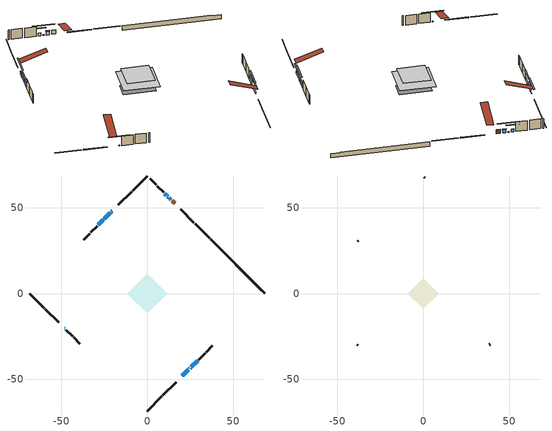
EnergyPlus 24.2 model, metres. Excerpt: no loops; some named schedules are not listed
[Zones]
conditioned space
 floor outside (Floor1 construction): -3.73,0 0,3.73 3.73,0 0,-3.73 z0.77
 floor adiabatic (AdiabaticFloorConstruction): -11.64,0 0,11.64 11.64,0 0,-11.64 z3.21
 floor foundation (Slab1 construction): -7.87,2.54 -2.54,7.87 7.87,-2.54 2.54,-7.87 z-1.52
 wall outside (RimJoist1 construction): 0,-68.45 8.45,-60 / -68.45,0 -60,-8.45 / 0,68.45 -8.45,60 / 36.32,32.12 27.87,40.57 z0.77:1.07
 wall outside (RimJoist2 construction): 9.11,-59.34 16.82,-51.63 / -59.34,-9.11 -51.63,-16.82 / -9.11,59.34 -16.82,51.63 / 27.21,41.23 19.51,48.94 z0.77:1.07
 wall outside (AdiabaticWallConstruction 1): 15.88,52.56 14.47,53.98 z0.77:2.8
 wall outside (AdiabaticWallConstruction): 13.81,54.63 12.8,55.64 z0.77:2.47; 20.44,-48.01 23.99,-44.45 z0.77:2.26; 12.15,56.3 11.74,56.71 / -20.44,48.01 -20.85,47.6 / 24.65,-43.8 25.06,-43.39 / -48.01,-20.44 -47.8,-20.65 z0.77:1.12; -21.5,46.94 -24.94,43.5 z0.77:2.7; 25.71,-42.73 29.33,-39.12 z0.77:2.8; 11.08,57.36 10.22,58.23 z0.77:2.22; -25.6,42.84 -28.53,39.91 z0.77:2.41
 wall outside (Wall1 construction): 29.98,-38.46 33.65,-34.79 / -47.15,-21.3 -43.48,-24.97 / -29.19,39.26 -32.86,35.59 / 9.56,58.88 5.9,62.55 z0.77:5.65
 wall outside (Wall2 construction): 34.31,-34.14 37.9,-30.55 / -42.82,-25.63 -39.23,-29.21 / -33.51,34.93 -37.1,31.35 / 5.24,63.21 1.65,66.79 z0.77:5.65
 wall foundation (FoundationWall1 construction): 36.98,31.47,-1.52 36.98,31.47,0.77 65.3,3.15,0.77 65.3,3.15,0.61 68.45,0,0.61 68.45,0,-1.52
 window (WindowConstruction): 13.81,54.63 12.8,55.64 z0.77:2.47
 window (WindowConstruction 5): 20.44,-48.01 23.99,-44.45 z0.77:2.26
 window (WindowConstruction 6): 12.15,56.3 11.74,56.71 z0.77:1.11
 window (WindowConstruction 7): -20.44,48.01 -20.85,47.6 z0.77:1.11
 window (WindowConstruction 1): -21.5,46.94 -24.94,43.5 z0.77:2.7
 window (WindowConstruction 8): 24.65,-43.8 25.06,-43.39 z0.77:1.11
 window (WindowConstruction 9): -48.01,-20.44 -47.8,-20.64 z0.77:1.11
 window (WindowConstruction 2): 25.71,-42.73 29.33,-39.12 z0.77:2.8
 window (WindowConstruction 3): 11.08,57.36 10.22,58.22 z0.77:2.22
 window (WindowConstruction 4): -25.6,42.84 -28.53,39.91 z0.77:2.41
 door (Door): 15.88,52.56 14.47,53.97 z0.77:2.8
 ceiling adiabatic (AdiabaticFloorConstruction): 0,-11.64 11.64,0 0,11.64 -11.64,0 z3.21
attic - vented
 floor to conditioned space (Floor2 construction Reversed): -9,0 0,9 9,0 0,-9 z5.65
 wall outside (Wall3 construction): 38.55,-29.89 38.89,-29.55 / -38.58,-29.87 -38.24,-30.21 / -37.76,30.69 -38.09,30.35 / 1,67.45 0.66,67.79 z0.77:5.65
 roof outside (Roof1 construction): 19.78,-48.66,5.65 11.02,-39.9,9.78 8.71,-42.21,9.78 17.47,-50.97,5.65; -48.66,-19.78,5.65 -39.9,-11.02,9.78 -42.21,-8.71,9.78 -50.97,-17.47,5.65; -19.78,48.66,5.65 -11.02,39.9,9.78 -8.71,42.21,9.78 -17.47,50.97,5.65; 16.54,51.91,5.65 7.77,43.14,9.78 10.08,40.83,9.78 18.85,49.6,5.65
shading: 12.66,55.78 13.96,54.49 14.25,54.78 12.95,56.08 z2.67; 25.64,-42.81 18.79,-49.65 19.08,-49.94 25.93,-43.1 z4.59; 8.36,60.08 15.52,52.93 15.81,53.22 8.66,60.37 z5.88; -24.22,44.23 -17.07,51.38 -17.36,51.67 -24.51,44.52 z5.88; -25.09,43.36 -21.36,47.08 -21.65,47.37 -25.38,43.65 z2.9; 28.43,-40.02 21.28,-47.17 21.57,-47.46 28.72,-40.31 z5.88; -44.43,-24.02 -51.38,-17.07 -51.67,-17.36 -44.72,-24.31 z5.88; 29.47,-38.98 25.57,-42.87 25.86,-43.17 29.76,-39.27 z3; 8.57,59.87 12.73,55.72 13.02,56.01 8.87,60.16 z4.55; -30.18,38.27 -23.95,44.49 -24.25,44.78 -30.47,38.56 z4.74
[Building]
Building 1: Terrain=Suburbs
[Site:Location]
Montreal Mirabel Intl AP_QC: Latitude {deg}=45.68; Longitude {deg}=-74.03; Time Zone {hr}=-5; Elevation {m}=82; Keep Site Location Information=Yes
[Site:GroundTemperature:Shallow]
0.642858, -1.75623, -1.94836, -0.80987, 3.76054, 8.30966, 12.2535, 14.7518, 14.9641, 12.9321, 9.08883, 4.67926
[Site:WaterMainsTemperature]
Calculation Method=Schedule; Temperature Schedule=mains temperature schedule
[Material] Roughness=Rough; Thermal Absorptance=0.9
Name | Thickness {m} | Conductivity {W/m-K} | Density {kg/m3} | Specific Heat {J/kg-K} | Solar Absorptance | Visible Absorptance
asphalt or fiberglass shingles | 0.00635 | 0.162714 | 1121.4 | 1465.45 | 0.91 | 0.91
ceiling loosefill ins | 0.169333 | 0.0480833 | 16.02 | 1046.75 | 0.7 | 0.7
ceiling stud and cavity | 0.1397 | 0.0812049 | 65.682 | 1177.47 | 0.7 | 0.7
concrete 4.0 in. | 0.1016 | 1.803125 | 2242.8 | 837.4 | 0.7 | 0.7
concrete 8.0 in. | 0.2032 | 1.803125 | 2242.8 | 837.4 | 0.7 | 0.7
door material | 0.04445 | 0.053851 | 512.64 | 1214.23 | 0.7 | 0.7
exterior vertical ins | 0.0457286 | 0.029427 | 32.04 | 1214.23 | 0.7 | 0.7
floor covering | 0.0127 | 0.0433444 | 54.468 | 1339.84 | 0.6 | 0.6
floor rigid ins; rim joist rigid ins; wall rigid ins | 0.051816 | 0.029427 | 32.04 | 1214.23 | 0.7 | 0.7
floor rigid ins 1; wall rigid ins 1 | 0.512978 | 0.029427 | 32.04 | 1214.23 | 0.7 | 0.7
floor stud and cavity | 0.1397 | 0.101429 | 92.3553 | 1139.71 | 0.7 | 0.7
floor stud and cavity 1 | 0.1397 | 1.75129 | 37.0049 | 1207.88 | 0.7 | 0.7
furniture material conditioned space 1 | 0.1524 | 0.115458 | 640.8 | 1214.23 | 0.6 | 0.6
gypsum board | 0.0127 | 0.160291 | 801 | 837.4 | 0.6 | 0.6
gypsum board 1 | 0.0127 | 0.160291 | 801 | 837.4 | 0.7 | 0.7
osb sheathing 0.5 in. | 0.0127 | 0.115458 | 512.64 | 1214.23 | 0.7 | 0.7
osb sheathing 0.75 in. | 0.01905 | 0.115458 | 512.64 | 1214.23 | 0.7 | 0.7
osb sheathing 2.0 in. | 0.0508 | 0.115458 | 512.64 | 1214.23 | 0.7 | 0.7
rim joist stud and cavity | 0.0508 | 0.0451784 | 125.044 | 1163.47 | 0.6 | 0.6
rim joist stud and cavity 1 | 0.0508 | 0.0402607 | 125.044 | 1163.47 | 0.6 | 0.6
slab rigid ins | 0.0204342 | 0.029427 | 32.04 | 1214.23 | 0.7 | 0.7
wall stud and cavity | 0.1397 | 0.219171 | 139.0536 | 1170.24 | 0.7 | 0.7
wall stud and cavity 1 | 0.1397 | 0.215597 | 139.0536 | 1170.24 | 0.7 | 0.7
wall stud and cavity 2 | 0.0889 | 6.1454 | 50.32683 | 1063.81 | 0.6 | 0.6
wall stud and cavity 3 | 0.0889 | 0.380278 | 52.3479 | 1209.89 | 0.7 | 0.7
wall stud and cavity 4 | 0.0889 | 0.391764 | 83.0341 | 1211.67 | 0.7 | 0.7
wood siding | 0.0254 | 0.102417 | 544.68 | 1172.36 | 0.25 | 0.25
wood siding 1 | 0.00254 | 0.102417 | 544.68 | 1172.36 | 0.25 | 0.25
wood siding 2; wood siding 3; wood siding 4 | 0.0254 | 0.102417 | 544.68 | 1172.36 | 0.7 | 0.7
[WindowMaterial:SimpleGlazingSystem]
Name | U-Factor {W/m2-K} | Solar Heat Gain Coefficient
WindowMaterial | 3.49027 | 0.71
WindowMaterial 1 | 2.78903 | 0.69
WindowMaterial 2 | 2.79017 | 0.7
WindowMaterial 3 | 3.60496 | 0.7
WindowMaterial 4 | 2.78563 | 0.68
WindowMaterial 5 | 2.78279 | 0.68
WindowMaterial 6 | 2.67945 | 0.43
WindowMaterial 7 | 3.07123 | 0.43
WindowMaterial 8 | 5.76658 | 0.53
[Construction]
AdiabaticFloorConstruction: floor stud and cavity 1, floor rigid ins 1, osb sheathing 0.75 in., floor covering
AdiabaticWallConstruction: wood siding 3, wall rigid ins 1, wall stud and cavity 3, gypsum board
AdiabaticWallConstruction 1: wood siding 4, wall rigid ins 1, wall stud and cavity 3, gypsum board
Door: door material
Floor1 construction: floor stud and cavity, floor rigid ins, osb sheathing 0.75 in., floor covering
Floor2 construction Reversed: gypsum board, ceiling stud and cavity, ceiling loosefill ins
FoundationWall1 construction: concrete 8.0 in., gypsum board 1
furniture construction conditioned space 1: furniture material conditioned space 1
PartitionWallConstruction: gypsum board, wall stud and cavity 4, gypsum board
RimJoist1 construction: wood siding 2, osb sheathing 2.0 in., rim joist stud and cavity
RimJoist2 construction: wood siding 2, rim joist rigid ins, osb sheathing 2.0 in., rim joist stud and cavity 1
Roof1 construction: asphalt or fiberglass shingles
Slab1 construction: slab rigid ins, concrete 4.0 in.
Wall1 construction: wood siding, wall rigid ins, osb sheathing 0.5 in., wall stud and cavity, gypsum board
Wall2 construction: wood siding, wall rigid ins, osb sheathing 0.5 in., wall stud and cavity 1, gypsum board
Wall3 construction: wood siding 1, wall stud and cavity 2
WindowConstruction: WindowMaterial
WindowConstruction 1: WindowMaterial 1
WindowConstruction 2: WindowMaterial 2
WindowConstruction 3: WindowMaterial 3
WindowConstruction 4: WindowMaterial 4
WindowConstruction 5: WindowMaterial 5
WindowConstruction 6; WindowConstruction 7: WindowMaterial 6
WindowConstruction 8: WindowMaterial 7
WindowConstruction 9: WindowMaterial 8
[Zone] Multiplier=1; Part of Total Floor Area=Yes
Name | Volume {m3}
attic - vented | 108.602
conditioned space | 954.5
[Space]
Name | Zone | Volume {m3}
attic - vented 1 | attic - vented | 108.602
conditioned space 1 | conditioned space | 954.5
[ZoneInfiltration:EffectiveLeakageArea]
infil attic - vented 1: Zone or Space=attic - vented 1; Schedule=Always On Discrete; Effective Air Leakage Area {cm2}=7473.69; Stack Coefficient=0.000626418; Wind Coefficient=1.69103e-05
[ZoneMixing]
whole house fan mix: Zone or Space=attic - vented; Schedule=Always On Continuous; Design Flow Rate Calculation Method=Flow/Zone; Design Flow Rate {m3/s}=0; Source Zone or Space=conditioned space
[SurfaceProperty:ExposedFoundationPerimeter]
Slab1: Exposed Perimeter Calculation Method=TotalExposedPerimeter; Total Exposed Perimeter {m}=44.502
[InternalMass] Zone or ZoneList=conditioned space; Space or SpaceList=conditioned space 1
Name | Construction | Surface Area {m2}
furniture mass conditioned space 1 | furniture construction conditioned space 1 | 163.88
partition wall mass | PartitionWallConstruction | 409.7
[Lights]
interior lighting: Zone or ZoneList or Space or SpaceList=conditioned space 1; Schedule=interior lighting schedule; Design Level Calculation Method=LightingLevel; Lighting Level {W}=343.2; Return Air Fraction=0; Fraction Radiant=0.6; Fraction Visible=0.2; Fraction Replaceable=1
[People]
occupants: Zone or ZoneList or Space or SpaceList=conditioned space 1; Number of People Schedule=occupants schedule; Number of People Calculation Method=People; Number of People=3; Fraction Radiant=0.314171; Sensible Heat Fraction=0.56303; Activity Level Schedule=occupants activity schedule; Carbon Dioxide Generation Rate {m3/s-W}=0; Enable ASHRAE 55 Comfort Warnings=No; Mean Radiant Temperature Calculation Type=EnclosureAveraged
[ElectricEquipment] Zone or ZoneList or Space or SpaceList=conditioned space 1; Design Level Calculation Method=EquipmentLevel
Name | Schedule | Design Level {W} | Fraction Latent | Fraction Radiant | Fraction Lost
clothes dryer | clothes dryer schedule | 140.772 | 0.015 | 0.081 | 0.85
clothes washer | clothes washer schedule | 32.1985 | 0.03 | 0.162 | 0.7
cooking range | cooking range schedule | 215.147 | 0.08 | 0.432 | 0.2
dishwasher | dishwasher schedule | 66.8632 | 0.3 | 0.18 | 0.4
fridge | fridge schedule | 72.9452 | 0 | 0.6 | 0
mech vent house fan | mech vent house fan schedule | 21.2 | 0 | 0 | 1
mech vent house fan cfis | mech vent house fan cfis schedule | 0 | 0 | 0 | 0
misc plug loads | misc plug loads schedule | 494.7 | 0.045 | 0.513 | 0.1
whole house fan | Always On Discrete | 0 | 0 | 0 | 1
[OtherEquipment] Zone or ZoneList or Space or SpaceList=conditioned space 1; Design Level Calculation Method=EquipmentLevel
Name | Fuel Type | Schedule | Design Level {W} | Fraction Latent | Fraction Radiant | Fraction Lost
clothes dryer 1 | Electricity | clothes dryer schedule | 0 | 0.015 | 0.081 | 0.85
cooking range 1 | Electricity | cooking range schedule | 0 | 0.08 | 0.432 | 0.2
general water use latent | None | general water use schedule | 62.594 | 1 | 0 | 0
general water use sensible | None | general water use schedule | -61.6891 | 0 | 0.6 | 0
mech vent house fan latent load | None | Always On Discrete | 0 | 1 | 0 | 0
mech vent house fan sensible load | None | Always On Discrete | 0 | 0 | 0 | 0
water heater energy adjustment1 | Electricity | Always On Discrete | 0.01 | 0 | 0 | 1
[ZoneInfiltration:DesignFlowRate] Zone or ZoneList or Space or SpaceList=conditioned space 1; Schedule=Always On Discrete; Design Flow Rate Calculation Method=Flow/Zone; Design Flow Rate {m3/s}=0
infil flow; natural vent flow; whole house fan flow
[ZoneControl:Thermostat]
conditioned space Thermostat: Zone or ZoneList=conditioned space; Control Type Schedule=conditioned space Thermostat Schedule; Control 1=conditioned space temperature setpoint; Temperature Difference Between Cutout And Setpoint {deltaC}=0
[ZoneHVAC:Baseboard:Convective:Electric]
electric baseboard: Availability Schedule=Always On Discrete; Heating Design Capacity {W}=24707.4; Efficiency=1
[AirLoopHVAC:UnitarySystem]
unit heater unitary system: Control Type=Load; Controlling Zone or Thermostat Location=conditioned space; Dehumidification Control Type=None; Availability Schedule=Always On Discrete; Supply Fan=unit heater supply fan; Fan Placement=BlowThrough; Supply Air Fan Operating Mode Schedule=unit heater auto fan schedule; Heating Coil=unit heater htg coil; DX Heating Coil Sizing Ratio=1; Use DOAS DX Cooling Coil=No; Minimum Supply Air Temperature {C}=2; Latent Load Control=SensibleOnlyLoadControl; Cooling Supply Air Flow Rate Method=None; Heating Supply Air Flow Rate Method=SupplyAirFlowRate; Heating Supply Air Flow Rate {m3/s}=0.00141584; No Load Supply Air Flow Rate Method=SupplyAirFlowRate; No Load Supply Air Flow Rate {m3/s}=0; No Load Supply Air Flow Rate Control Set To Low Speed=Yes; Maximum Supply Air Temperature {C}=48.8889; Maximum Outdoor Dry-Bulb Temperature for Supplemental Heater Operation {C}=21; Ancillary On-Cycle Electric Power {W}=0; Ancillary Off-Cycle Electric Power {W}=0
[Fan:SystemModel]
unit heater supply fan: Availability Schedule=Always On Discrete; Design Maximum Air Flow Rate {m3/s}=0.00141584; Speed Control Method=Discrete; Electric Power Minimum Flow Rate Fraction=0.2; Design Pressure Rise {Pa}=500; Motor Efficiency=1; Motor In Air Stream Fraction=1; Design Electric Power Consumption {W}=Autosize; Design Power Sizing Method=PowerPerFlow; Electric Power Per Unit Flow Rate {W/(m3/s)}=1e-06; Electric Power Per Unit Flow Rate Per Unit Pressure {W/((m3/s)-Pa)}=1.66667; Fan Total Efficiency=0.7; Motor Loss Radiative Fraction=0; Number of Speeds=1; Speed Flow Fraction 1=1; Speed Electric Power Fraction 1=1
[Coil:Heating:Fuel]
unit heater htg coil: Availability Schedule=Always On Discrete; Fuel Type=OtherFuel1; Burner Efficiency=0.35; Nominal Capacity {W}=0.293071; On Cycle Parasitic Electric Load {W}=0; Off Cycle Parasitic Fuel Load {W}=0
[Zone equipment]
conditioned space: electric baseboard, unit heater unitary system
[Foundation:Kiva]
Foundation Kiva 1: Initial Indoor Air Temperature {C}=21.1111; Wall Height Above Grade {m}=0.769986; Wall Depth Below Slab {m}=0.2032; Custom Block Material Name 1=exterior vertical ins; Custom Block Depth 1 {m}=2.28999; Custom Block X Position 1 {m}=0.2159; Custom Block Z Position 1 {m}=0
[Foundation:Kiva:Settings]
Soil Conductivity {W/m-K}=0.849921; Soil Density {kg/m3}=1842.3; Soil Specific Heat {J/kg-K}=418.7; Ground Solar Absorptivity=0.9; Ground Thermal Absorptivity=0.9; Ground Surface Roughness {m}=0.03; Far-Field Width {m}=40; Deep-Ground Boundary Condition=ZeroFlux; Deep-Ground Depth {m}=40; Minimum Cell Dimension {m}=0.2; Maximum Cell Growth Coefficient=3; Simulation Timestep=Timestep
[Exterior:Lights]
exterior lighting: Schedule=exterior lighting schedule; Design Level {W}=75.6
[EnergyManagementSystem:GlobalVariable]
infil_program_Qfan
infil_program_Qinf
natural_vent_program_Qnv
natural_vent_program_Qwhf
[EnergyManagementSystem:Sensor]
Name | Output:Variable or Output:Meter Index Key | Output:Variable or Output:Meter
airflow_gain | infil flow | Infiltration Sensible Heat Gain Energy
airflow_gain_1 | natural vent flow | Infiltration Sensible Heat Gain Energy
airflow_gain_2 | whole house fan flow | Infiltration Sensible Heat Gain Energy
airflow_loss | infil flow | Infiltration Sensible Heat Loss Energy
airflow_loss_1 | natural vent flow | Infiltration Sensible Heat Loss Energy
airflow_loss_2 | whole house fan flow | Infiltration Sensible Heat Loss Energy
clg_load_cond |  | Cooling:EnergyTransfer:Zone:CONDITIONED SPACE
clg_sp_s; clg_sp_s_1 | cooling setpoint | Schedule Value
clothes_dryer_exhaust_0_sch_s | clothes dryer exhaust 0 schedule | Schedule Value
conditioned_space_clg_unmet_s | conditioned space | Zone Cooling Setpoint Not Met Time
conditioned_space_htg_unmet_s | conditioned space | Zone Heating Setpoint Not Met Time
cool_season | cooling season schedule | Schedule Value
fridge_tin_s | conditioned space | Zone Mean Air Temperature
htg_load_cond |  | Heating:EnergyTransfer:Zone:CONDITIONED SPACE
htg_sp_s; htg_sp_s_1 | heating setpoint | Schedule Value
ig_ee_conv | clothes dryer | Electric Equipment Convective Heating Energy
ig_ee_conv_2 | cooking range | Electric Equipment Convective Heating Energy
ig_ee_conv_4 | fridge | Electric Equipment Convective Heating Energy
ig_ee_conv_5 | misc plug loads | Electric Equipment Convective Heating Energy
ig_ee_conv_6 | whole house fan | Electric Equipment Convective Heating Energy
ig_ee_rad | clothes dryer | Electric Equipment Radiant Heating Energy
ig_ee_rad_2 | cooking range | Electric Equipment Radiant Heating Energy
ig_ee_rad_4 | fridge | Electric Equipment Radiant Heating Energy
ig_ee_rad_5 | misc plug loads | Electric Equipment Radiant Heating Energy
ig_ee_rad_6 | whole house fan | Electric Equipment Radiant Heating Energy
ig_lgt_conv | interior lighting | Lights Convective Heating Energy
ig_lgt_rad | interior lighting | Lights Radiant Heating Energy
ig_lgt_vis | interior lighting | Lights Visible Radiation Heating Energy
ig_oe_conv | clothes dryer 1 | Other Equipment Convective Heating Energy
ig_oe_conv_1 | cooking range 1 | Other Equipment Convective Heating Energy
ig_oe_conv_2 | general water use latent | Other Equipment Convective Heating Energy
ig_oe_conv_3 | general water use sensible | Other Equipment Convective Heating Energy
ig_oe_conv_4 | water heater energy adjustment1 | Other Equipment Convective Heating Energy
ig_oe_rad | clothes dryer 1 | Other Equipment Radiant Heating Energy
ig_oe_rad_1 | cooking range 1 | Other Equipment Radiant Heating Energy
ig_oe_rad_2 | general water use latent | Other Equipment Radiant Heating Energy
ig_oe_rad_3 | general water use sensible | Other Equipment Radiant Heating Energy
ig_oe_rad_4 | water heater energy adjustment1 | Other Equipment Radiant Heating Energy
ig_ppl_conv | occupants | People Convective Heating Energy
ig_ppl_rad | occupants | People Radiant Heating Energy
im_conv | furniture mass conditioned space 1 | Surface Inside Face Convection Heat Gain Energy
im_conv_1 | partition wall mass | Surface Inside Face Convection Heat Gain Energy
im_ig | furniture mass conditioned space 1 | Surface Inside Face Internal Gains Radiation Heat Gain Energy
im_ig_1 | partition wall mass | Surface Inside Face Internal Gains Radiation Heat Gain Energy
im_lgt | furniture mass conditioned space 1 | Surface Inside Face Lights Radiation Heat Gain Energy
im_lgt_1 | partition wall mass | Surface Inside Face Lights Radiation Heat Gain Energy
im_sol | furniture mass conditioned space 1 | Surface Inside Face Solar Radiation Heat Gain Energy
im_sol_1 | partition wall mass | Surface Inside Face Solar Radiation Heat Gain Energy
im_surf | furniture mass conditioned space 1 | Surface Inside Face Net Surface Thermal Radiation Heat Gain Energy
im_surf_1 | partition wall mass | Surface Inside Face Net Surface Thermal Radiation Heat Gain Energy
mv_conv | mech vent house fan | Electric Equipment Convective Heating Energy
mv_conv_1 | mech vent house fan cfis | Electric Equipment Convective Heating Energy
mv_conv_2 | mech vent house fan latent load | Other Equipment Convective Heating Energy
mv_conv_3 | mech vent house fan sensible load | Other Equipment Convective Heating Energy
mv_rad | mech vent house fan | Electric Equipment Radiant Heating Energy
mv_rad_1 | mech vent house fan cfis | Electric Equipment Radiant Heating Energy
mv_rad_2 | mech vent house fan latent load | Other Equipment Radiant Heating Energy
mv_rad_3 | mech vent house fan sensible load | Other Equipment Radiant Heating Energy
natural_vent_s | natural vent schedule | Schedule Value
out_pb_s |  | Site Outdoor Air Barometric Pressure
out_wt_s |  | Site Outdoor Air Humidity Ratio
site_vw_s |  | Site Wind Speed
ss_back_out | Window1 | Surface Window Shortwave from Zone Back Out Window Heat Transfer Rate
ss_back_out_1 | Window12 | Surface Window Shortwave from Zone Back Out Window Heat Transfer Rate
ss_back_out_2 | Window16 | Surface Window Shortwave from Zone Back Out Window Heat Transfer Rate
ss_back_out_3 | Window18 | Surface Window Shortwave from Zone Back Out Window Heat Transfer Rate
ss_back_out_4 | Window2 | Surface Window Shortwave from Zone Back Out Window Heat Transfer Rate
ss_back_out_5 | Window20 | Surface Window Shortwave from Zone Back Out Window Heat Transfer Rate
ss_back_out_6 | Window22 | Surface Window Shortwave from Zone Back Out Window Heat Transfer Rate
ss_back_out_7 | Window5 | Surface Window Shortwave from Zone Back Out Window Heat Transfer Rate
ss_back_out_8 | Window8 | Surface Window Shortwave from Zone Back Out Window Heat Transfer Rate
ss_back_out_9 | Window9 | Surface Window Shortwave from Zone Back Out Window Heat Transfer Rate
ss_conv | Door1 | Surface Inside Face Convection Heat Gain Energy
ss_conv_1 | Window1 | Surface Inside Face Convection Heat Gain Energy
ss_conv_10 | Window9 | Surface Inside Face Convection Heat Gain Energy
ss_conv_2 | Window12 | Surface Inside Face Convection Heat Gain Energy
ss_conv_3 | Window16 | Surface Inside Face Convection Heat Gain Energy
ss_conv_4 | Window18 | Surface Inside Face Convection Heat Gain Energy
ss_conv_5 | Window2 | Surface Inside Face Convection Heat Gain Energy
ss_conv_6 | Window20 | Surface Inside Face Convection Heat Gain Energy
ss_conv_7 | Window22 | Surface Inside Face Convection Heat Gain Energy
ss_conv_8 | Window5 | Surface Inside Face Convection Heat Gain Energy
ss_conv_9 | Window8 | Surface Inside Face Convection Heat Gain Energy
ss_ig | Door1 | Surface Inside Face Internal Gains Radiation Heat Gain Energy
ss_ig_1 | Window1 | Surface Inside Face Internal Gains Radiation Heat Gain Energy
ss_ig_10 | Window9 | Surface Inside Face Internal Gains Radiation Heat Gain Energy
ss_ig_2 | Window12 | Surface Inside Face Internal Gains Radiation Heat Gain Energy
ss_ig_3 | Window16 | Surface Inside Face Internal Gains Radiation Heat Gain Energy
ss_ig_4 | Window18 | Surface Inside Face Internal Gains Radiation Heat Gain Energy
ss_ig_5 | Window2 | Surface Inside Face Internal Gains Radiation Heat Gain Energy
ss_ig_6 | Window20 | Surface Inside Face Internal Gains Radiation Heat Gain Energy
ss_ig_7 | Window22 | Surface Inside Face Internal Gains Radiation Heat Gain Energy
ss_ig_8 | Window5 | Surface Inside Face Internal Gains Radiation Heat Gain Energy
ss_ig_9 | Window8 | Surface Inside Face Internal Gains Radiation Heat Gain Energy
ss_lgt | Door1 | Surface Inside Face Lights Radiation Heat Gain Energy
ss_sol | Door1 | Surface Inside Face Solar Radiation Heat Gain Energy
ss_surf | Door1 | Surface Inside Face Net Surface Thermal Radiation Heat Gain Energy
ss_surf_1 | Window1 | Surface Inside Face Net Surface Thermal Radiation Heat Gain Energy
ss_surf_10 | Window9 | Surface Inside Face Net Surface Thermal Radiation Heat Gain Energy
ss_surf_2 | Window12 | Surface Inside Face Net Surface Thermal Radiation Heat Gain Energy
ss_surf_3 | Window16 | Surface Inside Face Net Surface Thermal Radiation Heat Gain Energy
ss_surf_4 | Window18 | Surface Inside Face Net Surface Thermal Radiation Heat Gain Energy
ss_surf_5 | Window2 | Surface Inside Face Net Surface Thermal Radiation Heat Gain Energy
ss_surf_6 | Window20 | Surface Inside Face Net Surface Thermal Radiation Heat Gain Energy
ss_surf_7 | Window22 | Surface Inside Face Net Surface Thermal Radiation Heat Gain Energy
ss_surf_8 | Window5 | Surface Inside Face Net Surface Thermal Radiation Heat Gain Energy
ss_surf_9 | Window8 | Surface Inside Face Net Surface Thermal Radiation Heat Gain Energy
ss_trans_in | Window1 | Surface Window Transmitted Solar Radiation Rate
ss_trans_in_1 | Window12 | Surface Window Transmitted Solar Radiation Rate
ss_trans_in_2 | Window16 | Surface Window Transmitted Solar Radiation Rate
ss_trans_in_3 | Window18 | Surface Window Transmitted Solar Radiation Rate
ss_trans_in_4 | Window2 | Surface Window Transmitted Solar Radiation Rate
ss_trans_in_5 | Window20 | Surface Window Transmitted Solar Radiation Rate
ss_trans_in_6 | Window22 | Surface Window Transmitted Solar Radiation Rate
ss_trans_in_7 | Window5 | Surface Window Transmitted Solar Radiation Rate
ss_trans_in_8 | Window8 | Surface Window Transmitted Solar Radiation Rate
ss_trans_in_9 | Window9 | Surface Window Transmitted Solar Radiation Rate
ss_trans_out | Window1 | Surface Inside Face Initial Transmitted Diffuse Transmitted Out Window Solar Radiation Rate
ss_trans_out_1 | Window12 | Surface Inside Face Initial Transmitted Diffuse Transmitted Out Window Solar Radiation Rate
ss_trans_out_2 | Window16 | Surface Inside Face Initial Transmitted Diffuse Transmitted Out Window Solar Radiation Rate
ss_trans_out_3 | Window18 | Surface Inside Face Initial Transmitted Diffuse Transmitted Out Window Solar Radiation Rate
ss_trans_out_4 | Window2 | Surface Inside Face Initial Transmitted Diffuse Transmitted Out Window Solar Radiation Rate
ss_trans_out_5 | Window20 | Surface Inside Face Initial Transmitted Diffuse Transmitted Out Window Solar Radiation Rate
ss_trans_out_6 | Window22 | Surface Inside Face Initial Transmitted Diffuse Transmitted Out Window Solar Radiation Rate
ss_trans_out_7 | Window5 | Surface Inside Face Initial Transmitted Diffuse Transmitted Out Window Solar Radiation Rate
ss_trans_out_8 | Window8 | Surface Inside Face Initial Transmitted Diffuse Transmitted Out Window Solar Radiation Rate
ss_trans_out_9 | Window9 | Surface Inside Face Initial Transmitted Diffuse Transmitted Out Window Solar Radiation Rate
s_conv | Floor1 | Surface Inside Face Convection Heat Gain Energy
s_conv_1 | Floor2 | Surface Inside Face Convection Heat Gain Energy
